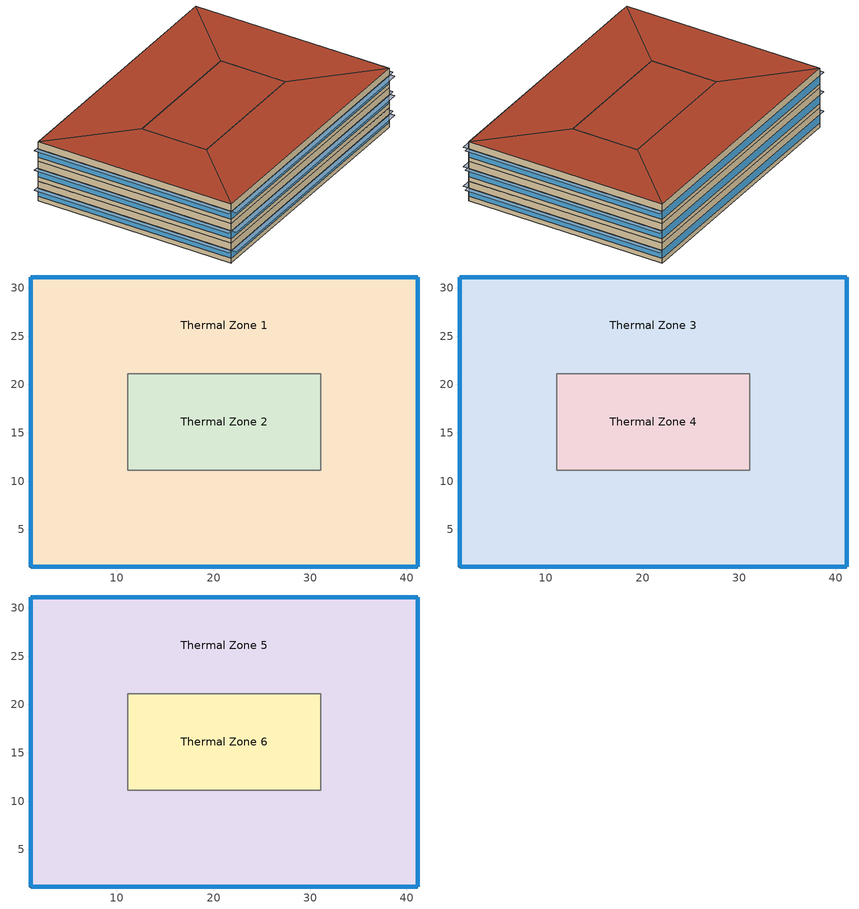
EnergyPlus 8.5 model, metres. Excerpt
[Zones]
Thermal Zone 1
 floor ground (ExtSlabCarpet 4in ClimateZone 1-8): 1.1,31.12 11.1,21.12 11.1,11.12 1.1,1.12 z0; 41.1,31.12 41.1,1.12 31.1,11.12 31.1,21.12 z0; 41.1,31.12 31.1,21.12 11.1,21.12 1.1,31.12 z0; 31.1,11.12 41.1,1.12 1.1,1.12 11.1,11.12 z0
 wall outside (ASHRAE 189.1-2009 ExtWall Mass ClimateZone 1): 1.1,1.12 41.1,1.12 41.1,31.12 1.1,31.12 1.1,1.12 z0:3.05
 wall to Thermal Zone 2 (Interior Wall): 31.1,21.12 31.1,11.12 11.1,11.12 11.1,21.12 31.1,21.12 z0:3.05
 window (ASHRAE 189.1-2009 ExtWindow ClimateZone 1): 1.13,1.12 41.08,1.12 / 41.1,1.14 41.1,31.09 / 1.1,31.09 1.1,1.14 / 41.08,31.12 1.13,31.12 z0.7:1.92
Thermal Zone 2
 floor ground (ExtSlabCarpet 4in ClimateZone 1-8): 31.1,21.12 31.1,11.12 11.1,11.12 11.1,21.12 z0
Thermal Zone 3
 floor to Thermal Zone 1 (Interior Floor): 1.1,31.12 11.1,21.12 11.1,11.12 1.1,1.12 z3.05; 31.1,11.12 41.1,1.12 1.1,1.12 11.1,11.12 z3.05; 41.1,31.12 41.1,1.12 31.1,11.12 31.1,21.12 z3.05; 41.1,31.12 31.1,21.12 11.1,21.12 1.1,31.12 z3.05
 wall outside (ASHRAE 189.1-2009 ExtWall Mass ClimateZone 1): 1.1,31.12 1.1,1.12 41.1,1.12 41.1,31.12 1.1,31.12 z3.05:6.1
 wall to Thermal Zone 4 (Interior Wall): 11.1,11.12 11.1,21.12 31.1,21.12 31.1,11.12 11.1,11.12 z3.05:6.1
 window (ASHRAE 189.1-2009 ExtWindow ClimateZone 1): 1.1,31.09 1.1,1.14 / 1.13,1.12 41.08,1.12 / 41.1,1.14 41.1,31.09 / 41.08,31.12 1.13,31.12 z3.75:4.97
Thermal Zone 4
 floor to Thermal Zone 2 (Interior Floor): 31.1,21.12 31.1,11.12 11.1,11.12 11.1,21.12 z3.05
Thermal Zone 5
 floor to Thermal Zone 3 (Interior Floor): 1.1,31.12 11.1,21.12 11.1,11.12 1.1,1.12 z6.1; 31.1,11.12 41.1,1.12 1.1,1.12 11.1,11.12 z6.1; 41.1,31.12 41.1,1.12 31.1,11.12 31.1,21.12 z6.1; 41.1,31.12 31.1,21.12 11.1,21.12 1.1,31.12 z6.1
 wall outside (ASHRAE 189.1-2009 ExtWall Mass ClimateZone 1): 1.1,31.12 1.1,1.12 41.1,1.12 41.1,31.12 1.1,31.12 z6.1:9.14
 wall to Thermal Zone 6 (Interior Wall): 11.1,11.12 11.1,21.12 31.1,21.12 31.1,11.12 11.1,11.12 z6.1:9.14
 window (ASHRAE 189.1-2009 ExtWindow ClimateZone 1): 1.1,31.09 1.1,1.14 / 1.13,1.12 41.08,1.12 / 41.1,1.14 41.1,31.09 / 41.08,31.12 1.13,31.12 z6.8:8.02
 roof outside (ASHRAE 189.1-2009 ExtRoof IEAD ClimateZone 1): 1.1,1.12 11.1,11.12 11.1,21.12 1.1,31.12 z9.14; 41.1,1.12 31.1,11.12 11.1,11.12 1.1,1.12 z9.14; 41.1,1.12 41.1,31.12 31.1,21.12 31.1,11.12 z9.14; 31.1,21.12 41.1,31.12 1.1,31.12 11.1,21.12 z9.14
Thermal Zone 6
 floor to Thermal Zone 4 (Interior Floor): 31.1,21.12 31.1,11.12 11.1,11.12 11.1,21.12 z6.1
 roof outside (ASHRAE 189.1-2009 ExtRoof IEAD ClimateZone 1): 31.1,11.12 31.1,21.12 11.1,21.12 11.1,11.12 z9.14
shading: 41.2,0.31 41.2,1.12 1,1.12 1,0.31 z2.04; 41.91,1.02 41.91,31.22 41.1,31.22 41.1,1.02 z2.04; 1.1,1.02 1.1,31.22 0.3,31.22 0.3,1.02 z2.04; 41.2,0.31 41.2,1.12 1,1.12 1,0.31 z5.09; 41.91,1.02 41.91,31.22 41.1,31.22 41.1,1.02 z5.09; 1.1,1.02 1.1,31.22 0.3,31.22 0.3,1.02 z5.09; 41.2,0.31 41.2,1.12 1,1.12 1,0.31 z8.14; 1.1,1.02 1.1,31.22 0.3,31.22 0.3,1.02 z8.14; 41.91,1.02 41.91,31.22 41.1,31.22 41.1,1.02 z8.14
[Building]
Building 1
[Site:Location]
Piacenza: Latitude {deg}=44.92; Longitude {deg}=9.73; Time Zone {hr}=1; Elevation {m}=134
[SizingPeriod:DesignDay] Day of Month=21; Dry-Bulb Temperature Range Modifier Type=DefaultMultipliers; Barometric Pressure {Pa}=99726; Rain Indicator=No; Snow Indicator=No; Daylight Saving Time Indicator=No
Name | Month | Day Type | Maximum Dry-Bulb Temperature {C} | Daily Dry-Bulb Temperature Range {deltaC} | Humidity Condition Type | Wetbulb or DewPoint at Maximum Dry-Bulb {C} | Wind Speed {m/s} | Wind Direction {deg} | Solar Model Indicator | ASHRAE Clear Sky Optical Depth for Beam Irradiance (taub) | ASHRAE Clear Sky Optical Depth for Diffuse Irradiance (taud) | Enthalpy at Maximum Dry-Bulb {J/kg} | Sky Clearness
Piacenza Ann Clg .4% Condns DB=>MWB | 8 | SummerDesignDay | 33.1 | 11.9 | Wetbulb | 22.7 | 2.3 | 90 | ASHRAETau | 0.48 | 1.935
Piacenza Ann Clg .4% Condns DP=>MDB | 8 | SummerDesignDay | 27.4 | 11.9 | Dewpoint | 23 | 2.3 | 90 | ASHRAETau | 0.48 | 1.935
Piacenza Ann Clg .4% Condns Enth=>MDB | 8 | SummerDesignDay | 30.3 | 11.9 | Enthalpy |  | 2.3 | 90 | ASHRAETau | 0.48 | 1.935 | 74900
Piacenza Ann Clg .4% Condns WB=>MDB | 8 | SummerDesignDay | 30.1 | 11.9 | Wetbulb | 24.6 | 2.3 | 90 | ASHRAETau | 0.48 | 1.935
Piacenza Ann Htg 99.6% Condns DB | 1 | WinterDesignDay | -6.1 | 0 | Wetbulb | -6.1 | 2 | 250 | ASHRAEClearSky |  |  |  | 0
Piacenza Ann Htg Wind 99.6% Condns WS=>MCDB | 1 | WinterDesignDay | 5.8 | 0 | Wetbulb | 5.8 | 8.9 | 250 | ASHRAEClearSky |  |  |  | 0
Piacenza Ann Hum_n 99.6% Condns DP=>MCDB | 1 | WinterDesignDay | 3.5 | 0 | Dewpoint | -11.3 | 2 | 250 | ASHRAEClearSky |  |  |  | 0
[Material] Thermal Absorptance=0.9
Name | Roughness | Thickness {m} | Conductivity {W/m-K} | Density {kg/m3} | Specific Heat {J/kg-K} | Solar Absorptance | Visible Absorptance
1/2IN Gypsum | Smooth | 0.0127 | 0.16 | 784.9 | 830 | 0.4 | 0.4
1IN Stucco | Smooth | 0.0253 | 0.6918 | 1858 | 837 | 0.92 | 0.92
8IN Concrete HW | MediumRough | 0.2033 | 1.7296 | 2243 | 837 | 0.65 | 0.65
F16 Acoustic tile | MediumSmooth | 0.0191 | 0.06 | 368 | 590 | 0.3 | 0.3
G01a 19mm gypsum board | MediumSmooth | 0.019 | 0.16 | 800 | 1090 | 0.4 | 0.4
M11 100mm lightweight concrete | MediumRough | 0.1016 | 0.53 | 1280 | 840 | 0.5 | 0.5
MAT-CC05 4 HW CONCRETE | Rough | 0.1016 | 1.311 | 2240 | 836.8 | 0.85 | 0.85
Metal Decking | MediumSmooth | 0.0015 | 45.006 | 7680 | 418.4 | 0.6 | 0.6
Roof Insulation [18] | MediumRough | 0.1693 | 0.049 | 265 | 836.8 | 0.7 | 0.7
Roof Membrane | VeryRough | 0.0095 | 0.16 | 1121.29 | 1460 | 0.7 | 0.7
Wall Insulation [31] | MediumRough | 0.0337 | 0.0432 | 91 | 837 | 0.5 | 0.5
[Material:AirGap]
Name | Thermal Resistance {m2-K/W}
F04 Wall air space resistance | 0.15
F05 Ceiling air space resistance | 0.18
[Material:NoMass]
CP02 CARPET PAD: Roughness=Smooth; Thermal Resistance {m2-K/W}=0.1; Thermal Absorptance=0.9; Solar Absorptance=0.8; Visible Absorptance=0.8
[WindowMaterial:Glazing]
Theoretical Glass [167]: Optical Data Type=SpectralAverage; Thickness {m}=0.003; Solar Transmittance at Normal Incidence=0.2374; Front Side Solar Reflectance at Normal Incidence=0.7126; Back Side Solar Reflectance at Normal Incidence=0; Visible Transmittance at Normal Incidence=0.2512; Front Side Visible Reflectance at Normal Incidence=0.6988; Back Side Visible Reflectance at Normal Incidence=0; Infrared Transmittance at Normal Incidence=0; Front Side Infrared Hemispherical Emissivity=0.985; Back Side Infrared Hemispherical Emissivity=0.985; Conductivity {W/m-K}=2.1073; Dirt Correction Factor for Solar and Visible Transmittance=1; Solar Diffusing=No
[Construction]
ASHRAE 189.1-2009 ExtRoof IEAD ClimateZone 1: Roof Membrane, Roof Insulation [18], Metal Decking
ASHRAE 189.1-2009 ExtWall Mass ClimateZone 1: 1IN Stucco, 8IN Concrete HW, Wall Insulation [31], 1/2IN Gypsum
ASHRAE 189.1-2009 ExtWindow ClimateZone 1: Theoretical Glass [167]
ExtSlabCarpet 4in ClimateZone 1-8: MAT-CC05 4 HW CONCRETE, CP02 CARPET PAD
Interior Floor: F16 Acoustic tile, F05 Ceiling air space resistance, M11 100mm lightweight concrete
Interior Wall: G01a 19mm gypsum board, F04 Wall air space resistance, G01a 19mm gypsum board
[Zone]
Name | Part of Total Floor Area
Thermal Zone 1; Thermal Zone 3; Thermal Zone 5 | Yes
Thermal Zone 2; Thermal Zone 4; Thermal Zone 6
[InternalMass] Construction=Interior Wall; Surface Area {m2}=43.1052
Name | Zone
Merged Surface 11 - Surface 5; Merged Surface 15 - Surface 29; Merged Surface 17 - Surface 9; Merged Surface 27 - Surface 3 | Thermal Zone 1
Merged Surface 33 - Surface 57; Merged Surface 35 - Surface 41; Merged Surface 39 - Surface 47; Merged Surface 45 - Surface 59 | Thermal Zone 3
Merged Surface 63 - Surface 87; Merged Surface 65 - Surface 71; Merged Surface 69 - Surface 77; Merged Surface 75 - Surface 89 | Thermal Zone 5
[ZoneControl:Thermostat] Control Object Type 1=ThermostatSetpoint:DualSetpoint
Name | Zone or ZoneList | Control Type Schedule | Control Name 1
Thermal Zone 1 Thermostat | Thermal Zone 1 | Thermal Zone 1 Thermostat Schedule | Thermal Zone 1 Thermostat 1
Thermal Zone 2 Thermostat | Thermal Zone 2 | Thermal Zone 2 Thermostat Schedule | Thermal Zone 2 Thermostat
Thermal Zone 3 Thermostat | Thermal Zone 3 | Thermal Zone 3 Thermostat Schedule | Thermal Zone 3 Thermostat 1
Thermal Zone 4 Thermostat | Thermal Zone 4 | Thermal Zone 4 Thermostat Schedule | Thermal Zone 4 Thermostat 1
Thermal Zone 5 Thermostat | Thermal Zone 5 | Thermal Zone 5 Thermostat Schedule | Thermal Zone 5 Thermostat 1
Thermal Zone 6 Thermostat | Thermal Zone 6 | Thermal Zone 6 Thermostat Schedule | Thermal Zone 6 Thermostat
[ThermostatSetpoint:DualSetpoint] Heating Setpoint Temperature Schedule=Medium Office HtgSetp; Cooling Setpoint Temperature Schedule=Medium Office ClgSetp
Thermal Zone 1 Thermostat 1; Thermal Zone 2 Thermostat; Thermal Zone 3 Thermostat 1; Thermal Zone 4 Thermostat 1; Thermal Zone 5 Thermostat 1; Thermal Zone 6 Thermostat
[Sizing:Zone] Zone Cooling Design Supply Air Temperature Input Method=SupplyAirTemperature; Zone Cooling Design Supply Air Temperature {C}=14; Zone Cooling Design Supply Air Temperature Difference {deltaC}=11.11; Zone Heating Design Supply Air Temperature Input Method=SupplyAirTemperature; Zone Heating Design Supply Air Temperature {C}=40; Zone Heating Design Supply Air Temperature Difference {deltaC}=11.11; Zone Cooling Design Supply Air Humidity Ratio {kgWater/kgDryAir}=0.0085; Zone Heating Design Supply Air Humidity Ratio {kgWater/kgDryAir}=0.008; Cooling Design Air Flow Method=DesignDay; Cooling Design Air Flow Rate {m3/s}=0; Cooling Minimum Air Flow per Zone Floor Area {m3/s-m2}=0.000762; Cooling Minimum Air Flow {m3/s}=0; Cooling Minimum Air Flow Fraction=0; Heating Design Air Flow Method=DesignDay; Heating Design Air Flow Rate {m3/s}=0; Heating Maximum Air Flow per Zone Floor Area {m3/s-m2}=0.002032; Heating Maximum Air Flow {m3/s}=0.141576; Heating Maximum Air Flow Fraction=0.3; Account for Dedicated Outdoor Air System=No
Name | Design Specification Outdoor Air Object | Design Specification Zone Air Distribution Object
Thermal Zone 1 | 189.1-2009 - Office - OpenOffice - CZ1-3 Ventilation | Thermal Zone 1 Design Spec Zone Air Dist
Thermal Zone 2 | 189.1-2009 - Office - BreakRoom - CZ1-3 Ventilation | Thermal Zone 2 Design Spec Zone Air Dist
Thermal Zone 3 | 189.1-2009 - Office - OpenOffice - CZ1-3 Ventilation | Thermal Zone 3 Design Spec Zone Air Dist
Thermal Zone 4 | 189.1-2009 - Office - BreakRoom - CZ1-3 Ventilation | Thermal Zone 4 Design Spec Zone Air Dist
Thermal Zone 5 | 189.1-2009 - Office - OpenOffice - CZ1-3 Ventilation | Thermal Zone 5 Design Spec Zone Air Dist
Thermal Zone 6 | 189.1-2009 - Office - BreakRoom - CZ1-3 Ventilation | Thermal Zone 6 Design Spec Zone Air Dist
[DesignSpecification:ZoneAirDistribution] Zone Air Distribution Effectiveness in Cooling Mode=1; Zone Air Distribution Effectiveness in Heating Mode=1
Thermal Zone 1 Design Spec Zone Air Dist; Thermal Zone 2 Design Spec Zone Air Dist; Thermal Zone 3 Design Spec Zone Air Dist; Thermal Zone 4 Design Spec Zone Air Dist; Thermal Zone 5 Design Spec Zone Air Dist; Thermal Zone 6 Design Spec Zone Air Dist
[DesignSpecification:OutdoorAir] Outdoor Air Method=Sum; Outdoor Air Flow per Zone Floor Area {m3/s-m2}=0; Outdoor Air Flow per Zone {m3/s}=0; Outdoor Air Flow Air Changes per Hour {1/hr}=0
Name | Outdoor Air Flow per Person {m3/s-person}
189.1-2009 - Office - OpenOffice - CZ1-3 Ventilation | 0.00943895
189.1-2009 - Office - BreakRoom - CZ1-3 Ventilation | 0.00707921
[ZoneVentilation:DesignFlowRate] Design Flow Rate Calculation Method=Flow/Person
Name | Zone or ZoneList | Schedule | Flow Rate per Person {m3/s-person}
Thermal Zone 1 Ventilation per Person | Thermal Zone 1 | Office Work Occ | 0.00943895
Thermal Zone 2 Ventilation per Person | Thermal Zone 2 | Office Misc Occ | 0.00707921
Thermal Zone 3 Ventilation per Person | Thermal Zone 3 | Office Work Occ | 0.00943895
Thermal Zone 4 Ventilation per Person | Thermal Zone 4 | Office Misc Occ | 0.00707921
Thermal Zone 5 Ventilation per Person | Thermal Zone 5 | Office Work Occ | 0.00943895
Thermal Zone 6 Ventilation per Person | Thermal Zone 6 | Office Misc Occ | 0.00707921
[Zone equipment]
Thermal Zone 1: Thermal Zone 1 Ideal Loads Air System
Thermal Zone 2: Thermal Zone 2 Ideal Loads Air System
Thermal Zone 3: Thermal Zone 3 Ideal Loads Air System
Thermal Zone 4: Thermal Zone 4 Ideal Loads Air System
Thermal Zone 5: Thermal Zone 5 Ideal Loads Air System
Thermal Zone 6: Thermal Zone 6 Ideal Loads Air System
[ZoneHVAC:IdealLoadsAirSystem] Maximum Heating Supply Air Temperature {C}=50; Minimum Cooling Supply Air Temperature {C}=13; Maximum Heating Supply Air Humidity Ratio {kgWater/kgDryAir}=0.0156; Minimum Cooling Supply Air Humidity Ratio {kgWater/kgDryAir}=0.0077; Heating Limit=NoLimit; Cooling Limit=NoLimit; Dehumidification Control Type=ConstantSensibleHeatRatio; Cooling Sensible Heat Ratio=0.7; Humidification Control Type=None; Demand Controlled Ventilation Type=None; Outdoor Air Economizer Type=NoEconomizer; Heat Recovery Type=None; Sensible Heat Recovery Effectiveness=0.7; Latent Heat Recovery Effectiveness=0.65
Thermal Zone 1 Ideal Loads Air System; Thermal Zone 2 Ideal Loads Air System; Thermal Zone 3 Ideal Loads Air System; Thermal Zone 4 Ideal Loads Air System; Thermal Zone 5 Ideal Loads Air System; Thermal Zone 6 Ideal Loads Air System
[Schedule:Compact]
Thermal Zone 1 Thermostat Schedule; Thermal Zone 2 Thermostat Schedule; Thermal Zone 3 Thermostat Schedule; Thermal Zone 4 Thermostat Schedule; Thermal Zone 5 Thermostat Schedule; Thermal Zone 6 Thermostat Schedule: Through: 12/31, For: AllDays, Until: 24:00, 4
[Schedule:Day:Interval]
Medium Office HtgSetp Rule 1 Day Schedule; Medium Office HtgSetp Summer Design Day: No, 24:00, 15.6
Medium Office HtgSetp Default Schedule: No, 06:00, 15.6, 22:00, 21, 24:00, 15.6
Medium Office HtgSetp Rule 2 Day Schedule: No, 06:00, 15.6, 18:00, 21, 24:00, 15.6
Medium Office HtgSetp Winter Design Day: No, 24:00, 21
Medium Office ClgSetp Rule 1 Day Schedule; Medium Office ClgSetp Winter Design Day: No, 24:00, 26.7
Medium Office ClgSetp Default Schedule; Medium Office ClgSetp Summer Design Day: No, 06:00, 26.7, 22:00, 24, 24:00, 26.7
Medium Office ClgSetp Rule 2 Day Schedule: No, 06:00, 26.7, 18:00, 24, 24:00, 26.7
Office Bldg Occ Default Schedule: No, 06:00, 0, 07:00, 0.1, 08:00, 0.2, 12:00, 0.85, 13:00, 0.5, 17:00, 0.85, 18:00, 0.7, 20:00, 0.4, 22:00, 0.1, 24:00, 0.05
Office Bldg Occ Default Schedule 1: No, 06:00, 0, 07:00, 0.1, 08:00, 0.2, 20:00, 0.4, 22:00, 0.1, 24:00, 0.05
Office Bldg Occ Rule 1 Day Schedule; Office Bldg Occ Rule 1 Day Schedule 1; Office Bldg Occ Winter Design Day; Office Bldg Occ Winter Design Day 1: No, 24:00, 0
Office Bldg Occ Rule 2 Day Schedule: No, 06:00, 0, 08:00, 0.1, 14:00, 0.4, 17:00, 0.1, 24:00, 0
Office Bldg Occ Rule 2 Day Schedule 1: No, 06:00, 0, 08:00, 0.1, 14:00, 0.25, 17:00, 0.1, 24:00, 0
Office Bldg Occ Summer Design Day; Office Bldg Occ Summer Design Day 1: No, 06:00, 0, 22:00, 1, 24:00, 0.05
[Schedule:Week:Daily]
Schedule:Week:Daily {81399a69-8a3d-4ea4-b8d0-d8585574be3a}: Medium Office HtgSetp Rule 1 Day Schedule, Medium Office HtgSetp Default Schedule, Medium Office HtgSetp Default Schedule, Medium Office HtgSetp Default Schedule, Medium Office HtgSetp Default Schedule, Medium Office HtgSetp Default Schedule, Medium Office HtgSetp Rule 2 Day Schedule, Medium Office HtgSetp Default Schedule, Medium Office HtgSetp Summer Design Day, Medium Office HtgSetp Winter Design Day, Medium Office HtgSetp Default Schedule, Medium Office HtgSetp Default Schedule
Schedule:Week:Daily {83a0bf2b-32b7-403a-b6e3-68e9e4d10b02}: Medium Office ClgSetp Rule 1 Day Schedule, Medium Office ClgSetp Default Schedule, Medium Office ClgSetp Default Schedule, Medium Office ClgSetp Default Schedule, Medium Office ClgSetp Default Schedule, Medium Office ClgSetp Default Schedule, Medium Office ClgSetp Rule 2 Day Schedule, Medium Office ClgSetp Default Schedule, Medium Office ClgSetp Summer Design Day, Medium Office ClgSetp Winter Design Day, Medium Office ClgSetp Default Schedule, Medium Office ClgSetp Default Schedule
Schedule:Week:Daily {cc46e9ba-77e2-4646-a0c1-f4326c12b5f1}: Office Bldg Occ Rule 1 Day Schedule 1, Office Bldg Occ Default Schedule 1, Office Bldg Occ Default Schedule 1, Office Bldg Occ Default Schedule 1, Office Bldg Occ Default Schedule 1, Office Bldg Occ Default Schedule 1, Office Bldg Occ Rule 2 Day Schedule 1, Office Bldg Occ Default Schedule 1, Office Bldg Occ Summer Design Day 1, Office Bldg Occ Winter Design Day 1, Office Bldg Occ Default Schedule 1, Office Bldg Occ Default Schedule 1
Schedule:Week:Daily {8937c8db-12ca-4761-ba80-45267fdfc800}: Office Bldg Occ Rule 1 Day Schedule, Office Bldg Occ Default Schedule, Office Bldg Occ Default Schedule, Office Bldg Occ Default Schedule, Office Bldg Occ Default Schedule, Office Bldg Occ Default Schedule, Office Bldg Occ Rule 2 Day Schedule, Office Bldg Occ Default Schedule, Office Bldg Occ Summer Design Day, Office Bldg Occ Winter Design Day, Office Bldg Occ Default Schedule, Office Bldg Occ Default Schedule
[Schedule:Year]
Medium Office HtgSetp: Schedule:Week:Daily {81399a69-8a3d-4ea4-b8d0-d8585574be3a}, 1, 1, 12, 31
Medium Office ClgSetp: Schedule:Week:Daily {83a0bf2b-32b7-403a-b6e3-68e9e4d10b02}, 1, 1, 12, 31
Office Misc Occ: Schedule:Week:Daily {cc46e9ba-77e2-4646-a0c1-f4326c12b5f1}, 1, 1, 12, 31
Office Work Occ: Schedule:Week:Daily {8937c8db-12ca-4761-ba80-45267fdfc800}, 1, 1, 12, 31
